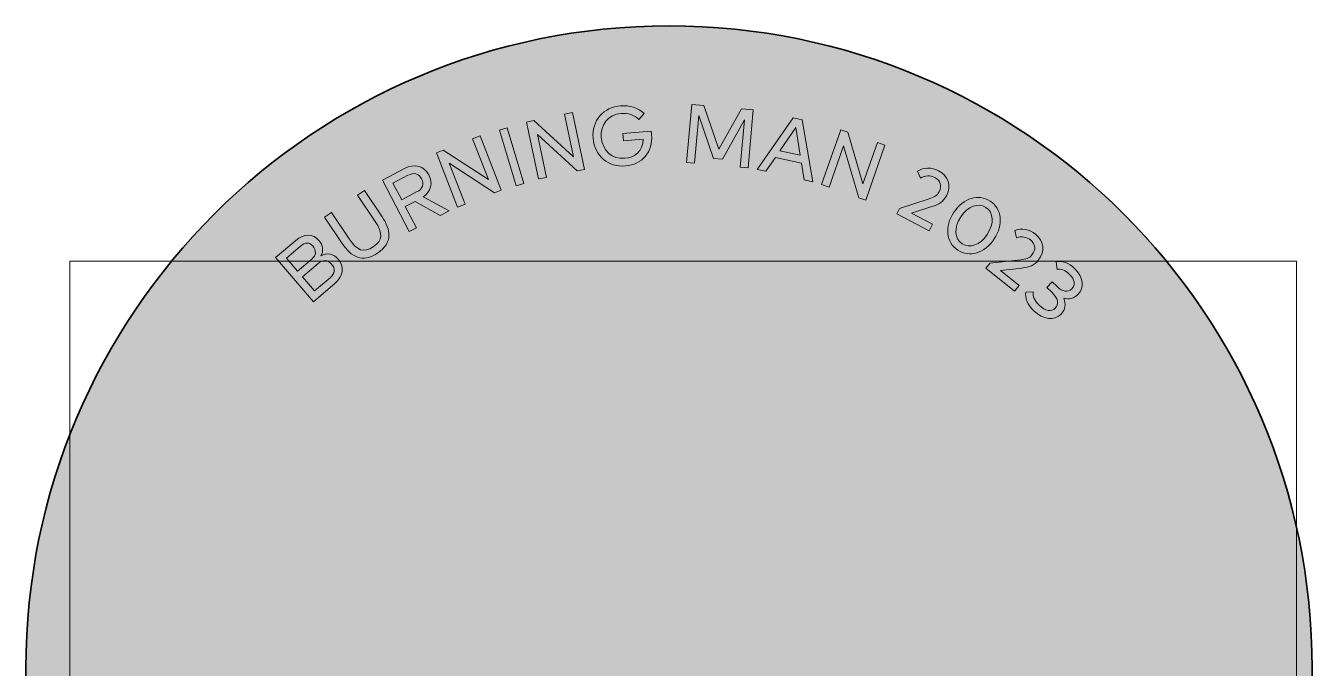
# Model space of a CAD drawing. Header units: millimetres. Extents: x 134.4 to 194.4, y -257.3 to -197.3.
# Drawn here: x 134.4 to 194.4, y -227.3 to -197.3 of the extents above; entities that cross this region are included whole.
import ezdxf

# ---------------------------------------------------------------- set-up
doc = ezdxf.new("R2010")
doc.units = ezdxf.units.MM
doc.header["$MEASUREMENT"] = 0
doc.layers.add('Layer 1', color=7, linetype='Continuous', lineweight=0)
picture_1 = doc.add_image_def('image1.png', size_in_pixel=(2001, 1330))

# ---------------------------------------------------------------- blocks, each defined once
blk = doc.blocks.new('Block_3')
at = {"layer": 'Layer 1'}
h = blk.add_hatch(color=250, dxfattribs=at)
h.dxf.hatch_style = 2
edge = h.paths.add_edge_path()
edge.add_spline(control_points=[(163.622, -202.346), (163.692, -203.169), (163.176, -203.742), (162.41, -203.807), (161.607, -203.875), (160.962, -203.35), (160.892, -202.519), (160.82, -201.673), (161.395, -201.067), (162.172, -201.001), (162.597, -200.965), (163.005, -201.094), (163.273, -201.363), (163.273, -201.363), (163.029, -201.645), (163.029, -201.645), (162.811, -201.418), (162.515, -201.33), (162.202, -201.357), (161.596, -201.408), (161.226, -201.872), (161.278, -202.486), (161.331, -203.105), (161.778, -203.503), (162.376, -203.452), (162.836, -203.413), (163.209, -203.128), (163.232, -202.565), (163.232, -202.565), (162.316, -202.643), (162.316, -202.643), (162.316, -202.643), (162.286, -202.296), (162.286, -202.296), (162.286, -202.296), (163.596, -202.184), (163.596, -202.184), (163.608, -202.226), (163.613, -202.249), (163.622, -202.346)], knot_values=[0, 0, 0, 0, 1, 1, 1, 2, 2, 2, 3, 3, 3, 4, 4, 4, 5, 5, 5, 6, 6, 6, 7, 7, 7, 8, 8, 8, 9, 9, 9, 10, 10, 10, 11, 11, 11, 12, 12, 12, 13, 13, 13, 13], degree=3, periodic=0)
h = blk.add_hatch(color=250, dxfattribs=at)
h.dxf.hatch_style = 2
edge = h.paths.add_edge_path()
edge.add_spline(control_points=[(168.127, -203.896), (168.127, -203.896), (167.756, -203.863), (167.756, -203.863), (167.756, -203.863), (167.953, -201.648), (167.953, -201.648), (167.953, -201.648), (166.924, -203.492), (166.924, -203.492), (166.924, -203.492), (166.515, -203.456), (166.515, -203.456), (166.515, -203.456), (165.828, -201.459), (165.828, -201.459), (165.828, -201.459), (165.63, -203.673), (165.63, -203.673), (165.63, -203.673), (165.259, -203.64), (165.259, -203.64), (165.259, -203.64), (165.5, -200.935), (165.5, -200.935), (165.5, -200.935), (166.057, -200.984), (166.057, -200.984), (166.057, -200.984), (166.759, -203.026), (166.759, -203.026), (166.759, -203.026), (167.812, -201.141), (167.812, -201.141), (167.812, -201.141), (168.368, -201.19), (168.368, -201.19), (168.368, -201.19), (168.127, -203.896), (168.127, -203.896)], knot_values=[0, 0, 0, 0, 1, 1, 1, 2, 2, 2, 3, 3, 3, 4, 4, 4, 5, 5, 5, 6, 6, 6, 7, 7, 7, 8, 8, 8, 9, 9, 9, 10, 10, 10, 11, 11, 11, 12, 12, 12, 13, 13, 13, 13], degree=3, periodic=0)
h = blk.add_hatch(color=250, dxfattribs=at)
h.dxf.hatch_style = 2
edge = h.paths.add_edge_path()
edge.add_spline(control_points=[(159.931, -201.309), (159.931, -201.309), (160.488, -203.97), (160.488, -203.97), (160.488, -203.97), (160.158, -204.039), (160.158, -204.039), (160.158, -204.039), (158.297, -202.338), (158.297, -202.338), (158.297, -202.338), (158.717, -204.341), (158.717, -204.341), (158.717, -204.341), (158.352, -204.417), (158.352, -204.417), (158.352, -204.417), (157.795, -201.757), (157.795, -201.757), (157.795, -201.757), (158.125, -201.688), (158.125, -201.688), (158.125, -201.688), (159.985, -203.388), (159.985, -203.388), (159.985, -203.388), (159.566, -201.386), (159.566, -201.386), (159.566, -201.386), (159.931, -201.309), (159.931, -201.309)], knot_values=[0, 0, 0, 0, 1, 1, 1, 2, 2, 2, 3, 3, 3, 4, 4, 4, 5, 5, 5, 6, 6, 6, 7, 7, 7, 8, 8, 8, 9, 9, 9, 10, 10, 10, 10], degree=3, periodic=0)
h = blk.add_hatch(color=250, dxfattribs=at)
h.dxf.hatch_style = 2
edge = h.paths.add_edge_path()
edge.add_spline(control_points=[(170.552, -203.311), (170.552, -203.311), (170.347, -202.02), (170.347, -202.02), (170.347, -202.02), (169.609, -203.1), (169.609, -203.1), (169.609, -203.1), (170.552, -203.311), (170.552, -203.311)], knot_values=[0, 0, 0, 0, 1, 1, 1, 2, 2, 2, 3, 3, 3, 3], degree=3, periodic=0)
edge = h.paths.add_edge_path()
edge.add_spline(control_points=[(170.612, -203.682), (170.612, -203.682), (169.396, -203.411), (169.396, -203.411), (169.396, -203.411), (168.953, -204.06), (168.953, -204.06), (168.953, -204.06), (168.548, -203.97), (168.548, -203.97), (168.548, -203.97), (170.23, -201.56), (170.23, -201.56), (170.23, -201.56), (170.644, -201.652), (170.644, -201.652), (170.644, -201.652), (171.143, -204.549), (171.143, -204.549), (171.143, -204.549), (170.738, -204.458), (170.738, -204.458), (170.738, -204.458), (170.612, -203.682), (170.612, -203.682)], knot_values=[0, 0, 0, 0, 1, 1, 1, 2, 2, 2, 3, 3, 3, 4, 4, 4, 5, 5, 5, 6, 6, 6, 7, 7, 7, 8, 8, 8, 8], degree=3, periodic=0)
h = blk.add_hatch(color=250, dxfattribs=at)
h.dxf.hatch_style = 2
edge = h.paths.add_edge_path()
edge.add_spline(control_points=[(157.66, -204.63), (157.66, -204.63), (157.303, -204.737), (157.303, -204.737), (157.303, -204.737), (156.527, -202.133), (156.527, -202.133), (156.527, -202.133), (156.883, -202.027), (156.883, -202.027), (156.883, -202.027), (157.66, -204.63), (157.66, -204.63)], knot_values=[0, 0, 0, 0, 1, 1, 1, 2, 2, 2, 3, 3, 3, 4, 4, 4, 4], degree=3, periodic=0)
h = blk.add_hatch(color=250, dxfattribs=at)
h.dxf.hatch_style = 2
edge = h.paths.add_edge_path()
edge.add_spline(control_points=[(174.509, -202.84), (174.509, -202.84), (173.612, -205.402), (173.612, -205.402), (173.612, -205.402), (173.294, -205.291), (173.294, -205.291), (173.294, -205.291), (172.582, -202.876), (172.582, -202.876), (172.582, -202.876), (171.907, -204.805), (171.907, -204.805), (171.907, -204.805), (171.555, -204.682), (171.555, -204.682), (171.555, -204.682), (172.452, -202.12), (172.452, -202.12), (172.452, -202.12), (172.771, -202.231), (172.771, -202.231), (172.771, -202.231), (173.483, -204.646), (173.483, -204.646), (173.483, -204.646), (174.158, -202.717), (174.158, -202.717), (174.158, -202.717), (174.509, -202.84), (174.509, -202.84)], knot_values=[0, 0, 0, 0, 1, 1, 1, 2, 2, 2, 3, 3, 3, 4, 4, 4, 5, 5, 5, 6, 6, 6, 7, 7, 7, 8, 8, 8, 9, 9, 9, 10, 10, 10, 10], degree=3, periodic=0)
h = blk.add_hatch(color=250, dxfattribs=at)
h.dxf.hatch_style = 2
edge = h.paths.add_edge_path()
edge.add_spline(control_points=[(155.62, -202.403), (155.62, -202.403), (156.607, -204.935), (156.607, -204.935), (156.607, -204.935), (156.293, -205.058), (156.293, -205.058), (156.293, -205.058), (154.178, -203.686), (154.178, -203.686), (154.178, -203.686), (154.922, -205.592), (154.922, -205.592), (154.922, -205.592), (154.575, -205.728), (154.575, -205.728), (154.575, -205.728), (153.587, -203.196), (153.587, -203.196), (153.587, -203.196), (153.902, -203.073), (153.902, -203.073), (153.902, -203.073), (156.016, -204.445), (156.016, -204.445), (156.016, -204.445), (155.273, -202.538), (155.273, -202.538), (155.273, -202.538), (155.62, -202.403), (155.62, -202.403)], knot_values=[0, 0, 0, 0, 1, 1, 1, 2, 2, 2, 3, 3, 3, 4, 4, 4, 5, 5, 5, 6, 6, 6, 7, 7, 7, 8, 8, 8, 9, 9, 9, 10, 10, 10, 10], degree=3, periodic=0)
h = blk.add_hatch(color=250, dxfattribs=at)
h.dxf.hatch_style = 2
edge = h.paths.add_edge_path()
edge.add_spline(control_points=[(151.965, -205.389), (151.965, -205.389), (152.663, -205.024), (152.663, -205.024), (152.945, -204.876), (153.021, -204.661), (152.89, -204.41), (152.759, -204.159), (152.539, -204.099), (152.257, -204.246), (152.257, -204.246), (151.558, -204.611), (151.558, -204.611), (151.558, -204.611), (151.965, -205.389), (151.965, -205.389)], knot_values=[0, 0, 0, 0, 1, 1, 1, 2, 2, 2, 3, 3, 3, 4, 4, 4, 5, 5, 5, 5], degree=3, periodic=0)
edge = h.paths.add_edge_path()
edge.add_spline(control_points=[(152.588, -205.466), (152.588, -205.466), (152.13, -205.705), (152.13, -205.705), (152.13, -205.705), (152.651, -206.703), (152.651, -206.703), (152.651, -206.703), (152.321, -206.875), (152.321, -206.875), (152.321, -206.875), (151.063, -204.467), (151.063, -204.467), (151.063, -204.467), (152.091, -203.93), (152.091, -203.93), (152.573, -203.678), (153.016, -203.814), (153.234, -204.23), (153.43, -204.606), (153.334, -205.001), (152.964, -205.256), (152.964, -205.256), (154.175, -205.906), (154.175, -205.906), (154.175, -205.906), (153.756, -206.126), (153.756, -206.126), (153.756, -206.126), (152.588, -205.466), (152.588, -205.466)], knot_values=[0, 0, 0, 0, 1, 1, 1, 2, 2, 2, 3, 3, 3, 4, 4, 4, 5, 5, 5, 6, 6, 6, 7, 7, 7, 8, 8, 8, 9, 9, 9, 10, 10, 10, 10], degree=3, periodic=0)
h = blk.add_hatch(color=250, dxfattribs=at)
h.dxf.hatch_style = 2
edge = h.paths.add_edge_path()
edge.add_spline(control_points=[(176.735, -206.531), (176.735, -206.531), (176.573, -206.841), (176.573, -206.841), (176.573, -206.841), (175.056, -206.048), (175.056, -206.048), (175.056, -206.048), (175.188, -205.797), (175.188, -205.797), (175.188, -205.797), (175.186, -205.792), (175.186, -205.792), (175.186, -205.792), (176.567, -205.345), (176.567, -205.345), (176.799, -205.269), (176.938, -205.205), (177.038, -205.013), (177.179, -204.744), (177.107, -204.488), (176.835, -204.346), (176.622, -204.234), (176.385, -204.251), (176.169, -204.379), (176.169, -204.379), (176.03, -204.052), (176.03, -204.052), (176.328, -203.866), (176.694, -203.869), (177.011, -204.035), (177.444, -204.261), (177.632, -204.714), (177.377, -205.203), (177.235, -205.474), (177.038, -205.6), (176.696, -205.71), (176.696, -205.71), (175.748, -206.015), (175.748, -206.015), (175.748, -206.015), (176.735, -206.531), (176.735, -206.531)], knot_values=[0, 0, 0, 0, 1, 1, 1, 2, 2, 2, 3, 3, 3, 4, 4, 4, 5, 5, 5, 6, 6, 6, 7, 7, 7, 8, 8, 8, 9, 9, 9, 10, 10, 10, 11, 11, 11, 12, 12, 12, 13, 13, 13, 14, 14, 14, 14], degree=3, periodic=0)
h = blk.add_hatch(color=250, dxfattribs=at)
h.dxf.hatch_style = 2
edge = h.paths.add_edge_path()
edge.add_spline(control_points=[(149.188, -207.433), (149.188, -207.433), (148.362, -206.207), (148.362, -206.207), (148.362, -206.207), (148.684, -205.989), (148.684, -205.989), (148.684, -205.989), (149.51, -207.216), (149.51, -207.216), (149.888, -207.776), (150.198, -207.876), (150.64, -207.579), (151.077, -207.283), (151.109, -206.962), (150.727, -206.396), (150.727, -206.396), (149.901, -205.17), (149.901, -205.17), (149.901, -205.17), (150.223, -204.953), (150.223, -204.953), (150.223, -204.953), (151.049, -206.179), (151.049, -206.179), (151.463, -206.794), (151.56, -207.389), (150.839, -207.875), (150.128, -208.354), (149.612, -208.061), (149.188, -207.433)], knot_values=[0, 0, 0, 0, 1, 1, 1, 2, 2, 2, 3, 3, 3, 4, 4, 4, 5, 5, 5, 6, 6, 6, 7, 7, 7, 8, 8, 8, 9, 9, 9, 10, 10, 10, 10], degree=3, periodic=0)
h = blk.add_hatch(color=250, dxfattribs=at)
h.dxf.hatch_style = 2
edge = h.paths.add_edge_path()
edge.add_spline(control_points=[(179.284, -207.003), (179.615, -206.501), (179.579, -205.984), (179.22, -205.747), (178.866, -205.514), (178.379, -205.681), (178.046, -206.187), (177.713, -206.692), (177.751, -207.206), (178.104, -207.439), (178.464, -207.676), (178.953, -207.505), (179.284, -207.003)], knot_values=[0, 0, 0, 0, 1, 1, 1, 2, 2, 2, 3, 3, 3, 4, 4, 4, 4], degree=3, periodic=0)
edge = h.paths.add_edge_path()
edge.add_spline(control_points=[(177.722, -205.973), (178.169, -205.296), (178.878, -205.094), (179.416, -205.449), (179.961, -205.808), (180.052, -206.543), (179.608, -207.217), (179.164, -207.891), (178.452, -208.095), (177.907, -207.737), (177.369, -207.382), (177.275, -206.65), (177.722, -205.973)], knot_values=[0, 0, 0, 0, 1, 1, 1, 2, 2, 2, 3, 3, 3, 4, 4, 4, 4], degree=3, periodic=0)
h = blk.add_hatch(color=250, dxfattribs=at)
h.dxf.hatch_style = 2
edge = h.paths.add_edge_path()
edge.add_spline(control_points=[(148.697, -208.397), (148.518, -208.187), (148.296, -208.172), (148.063, -208.371), (148.063, -208.371), (147.338, -208.989), (147.338, -208.989), (147.338, -208.989), (147.9, -209.647), (147.9, -209.647), (147.9, -209.647), (148.625, -209.03), (148.625, -209.03), (148.858, -208.831), (148.876, -208.607), (148.697, -208.397)], knot_values=[0, 0, 0, 0, 1, 1, 1, 2, 2, 2, 3, 3, 3, 4, 4, 4, 5, 5, 5, 5], degree=3, periodic=0)
edge = h.paths.add_edge_path()
edge.add_spline(control_points=[(146.59, -208.111), (146.59, -208.111), (147.112, -208.723), (147.112, -208.723), (147.112, -208.723), (147.768, -208.163), (147.768, -208.163), (147.986, -207.977), (147.993, -207.757), (147.812, -207.544), (147.663, -207.37), (147.465, -207.365), (147.246, -207.552), (147.246, -207.552), (146.59, -208.111), (146.59, -208.111)], knot_values=[0, 0, 0, 0, 1, 1, 1, 2, 2, 2, 3, 3, 3, 4, 4, 4, 5, 5, 5, 5], degree=3, periodic=0)
edge = h.paths.add_edge_path()
edge.add_spline(control_points=[(149.002, -208.157), (149.287, -208.491), (149.253, -208.954), (148.851, -209.296), (148.851, -209.296), (147.844, -210.155), (147.844, -210.155), (147.844, -210.155), (146.08, -208.087), (146.08, -208.087), (146.08, -208.087), (147.02, -207.286), (147.02, -207.286), (147.41, -206.953), (147.835, -206.973), (148.107, -207.292), (148.296, -207.514), (148.33, -207.781), (148.196, -208.013), (148.485, -207.843), (148.781, -207.897), (149.002, -208.157)], knot_values=[0, 0, 0, 0, 1, 1, 1, 2, 2, 2, 3, 3, 3, 4, 4, 4, 5, 5, 5, 6, 6, 6, 7, 7, 7, 7], degree=3, periodic=0)
h = blk.add_hatch(color=250, dxfattribs=at)
h.dxf.hatch_style = 2
edge = h.paths.add_edge_path()
edge.add_spline(control_points=[(180.77, -209.388), (180.77, -209.388), (180.55, -209.659), (180.55, -209.659), (180.55, -209.659), (179.221, -208.581), (179.221, -208.581), (179.221, -208.581), (179.399, -208.361), (179.399, -208.361), (179.399, -208.361), (179.399, -208.356), (179.399, -208.356), (179.399, -208.356), (180.841, -208.191), (180.841, -208.191), (181.084, -208.163), (181.232, -208.129), (181.368, -207.96), (181.559, -207.724), (181.54, -207.459), (181.302, -207.266), (181.115, -207.114), (180.88, -207.084), (180.643, -207.166), (180.643, -207.166), (180.571, -206.818), (180.571, -206.818), (180.9, -206.695), (181.258, -206.771), (181.536, -206.996), (181.915, -207.304), (182.01, -207.785), (181.663, -208.213), (181.47, -208.451), (181.252, -208.535), (180.895, -208.575), (180.895, -208.575), (179.905, -208.686), (179.905, -208.686), (179.905, -208.686), (180.77, -209.388), (180.77, -209.388)], knot_values=[0, 0, 0, 0, 1, 1, 1, 2, 2, 2, 3, 3, 3, 4, 4, 4, 5, 5, 5, 6, 6, 6, 7, 7, 7, 8, 8, 8, 9, 9, 9, 10, 10, 10, 11, 11, 11, 12, 12, 12, 13, 13, 13, 14, 14, 14, 14], degree=3, periodic=0)
h = blk.add_hatch(color=250, dxfattribs=at)
h.dxf.hatch_style = 2
edge = h.paths.add_edge_path()
edge.add_spline(control_points=[(182.728, -210.724), (182.408, -211.053), (181.886, -210.994), (181.455, -210.574), (181.162, -210.29), (181.045, -209.97), (181.075, -209.706), (181.075, -209.706), (181.429, -209.693), (181.429, -209.693), (181.409, -209.886), (181.475, -210.096), (181.701, -210.316), (181.988, -210.595), (182.273, -210.635), (182.455, -210.448), (182.633, -210.265), (182.586, -209.985), (182.299, -209.706), (182.299, -209.706), (182.065, -209.479), (182.065, -209.479), (182.065, -209.479), (182.314, -209.223), (182.314, -209.223), (182.314, -209.223), (182.54, -209.442), (182.54, -209.442), (182.791, -209.686), (183.047, -209.734), (183.228, -209.548), (183.393, -209.378), (183.384, -209.126), (183.109, -208.858), (182.905, -208.66), (182.712, -208.602), (182.537, -208.643), (182.537, -208.643), (182.499, -208.286), (182.499, -208.286), (182.773, -208.228), (183.088, -208.339), (183.358, -208.602), (183.758, -208.991), (183.828, -209.487), (183.512, -209.813), (183.33, -210), (183.095, -210.052), (182.855, -209.987), (182.96, -210.252), (182.928, -210.518), (182.728, -210.724)], knot_values=[0, 0, 0, 0, 1, 1, 1, 2, 2, 2, 3, 3, 3, 4, 4, 4, 5, 5, 5, 6, 6, 6, 7, 7, 7, 8, 8, 8, 9, 9, 9, 10, 10, 10, 11, 11, 11, 12, 12, 12, 13, 13, 13, 14, 14, 14, 15, 15, 15, 16, 16, 16, 17, 17, 17, 17], degree=3, periodic=0)
for points, knots in [([(163.622, -202.346), (163.692, -203.169), (163.176, -203.742), (162.41, -203.807), (161.607, -203.875), (160.962, -203.35), (160.892, -202.519), (160.82, -201.673), (161.395, -201.067), (162.172, -201.001), (162.597, -200.965), (163.005, -201.094), (163.273, -201.363), (163.273, -201.363), (163.029, -201.645), (163.029, -201.645), (162.811, -201.418), (162.515, -201.33), (162.202, -201.357), (161.596, -201.408), (161.226, -201.872), (161.278, -202.486), (161.331, -203.105), (161.778, -203.503), (162.376, -203.452), (162.836, -203.413), (163.209, -203.128), (163.232, -202.565), (163.232, -202.565), (162.316, -202.643), (162.316, -202.643), (162.316, -202.643), (162.286, -202.296), (162.286, -202.296), (162.286, -202.296), (163.596, -202.184), (163.596, -202.184), (163.608, -202.226), (163.613, -202.249), (163.622, -202.346)], [0, 0, 0, 0, 1, 1, 1, 2, 2, 2, 3, 3, 3, 4, 4, 4, 5, 5, 5, 6, 6, 6, 7, 7, 7, 8, 8, 8, 9, 9, 9, 10, 10, 10, 11, 11, 11, 12, 12, 12, 13, 13, 13, 13]), ([(168.127, -203.896), (168.127, -203.896), (167.756, -203.863), (167.756, -203.863), (167.756, -203.863), (167.953, -201.648), (167.953, -201.648), (167.953, -201.648), (166.924, -203.492), (166.924, -203.492), (166.924, -203.492), (166.515, -203.456), (166.515, -203.456), (166.515, -203.456), (165.828, -201.459), (165.828, -201.459), (165.828, -201.459), (165.63, -203.673), (165.63, -203.673), (165.63, -203.673), (165.259, -203.64), (165.259, -203.64), (165.259, -203.64), (165.5, -200.935), (165.5, -200.935), (165.5, -200.935), (166.057, -200.984), (166.057, -200.984), (166.057, -200.984), (166.759, -203.026), (166.759, -203.026), (166.759, -203.026), (167.812, -201.141), (167.812, -201.141), (167.812, -201.141), (168.368, -201.19), (168.368, -201.19), (168.368, -201.19), (168.127, -203.896), (168.127, -203.896)], [0, 0, 0, 0, 1, 1, 1, 2, 2, 2, 3, 3, 3, 4, 4, 4, 5, 5, 5, 6, 6, 6, 7, 7, 7, 8, 8, 8, 9, 9, 9, 10, 10, 10, 11, 11, 11, 12, 12, 12, 13, 13, 13, 13]), ([(159.931, -201.309), (159.931, -201.309), (160.488, -203.97), (160.488, -203.97), (160.488, -203.97), (160.158, -204.039), (160.158, -204.039), (160.158, -204.039), (158.297, -202.338), (158.297, -202.338), (158.297, -202.338), (158.717, -204.341), (158.717, -204.341), (158.717, -204.341), (158.352, -204.417), (158.352, -204.417), (158.352, -204.417), (157.795, -201.757), (157.795, -201.757), (157.795, -201.757), (158.125, -201.688), (158.125, -201.688), (158.125, -201.688), (159.985, -203.388), (159.985, -203.388), (159.985, -203.388), (159.566, -201.386), (159.566, -201.386), (159.566, -201.386), (159.931, -201.309), (159.931, -201.309)], [0, 0, 0, 0, 1, 1, 1, 2, 2, 2, 3, 3, 3, 4, 4, 4, 5, 5, 5, 6, 6, 6, 7, 7, 7, 8, 8, 8, 9, 9, 9, 10, 10, 10, 10]), ([(170.612, -203.682), (170.612, -203.682), (169.396, -203.411), (169.396, -203.411), (169.396, -203.411), (168.953, -204.06), (168.953, -204.06), (168.953, -204.06), (168.548, -203.97), (168.548, -203.97), (168.548, -203.97), (170.23, -201.56), (170.23, -201.56), (170.23, -201.56), (170.644, -201.652), (170.644, -201.652), (170.644, -201.652), (171.143, -204.549), (171.143, -204.549), (171.143, -204.549), (170.738, -204.458), (170.738, -204.458), (170.738, -204.458), (170.612, -203.682), (170.612, -203.682)], [0, 0, 0, 0, 1, 1, 1, 2, 2, 2, 3, 3, 3, 4, 4, 4, 5, 5, 5, 6, 6, 6, 7, 7, 7, 8, 8, 8, 8]), ([(157.66, -204.63), (157.66, -204.63), (157.303, -204.737), (157.303, -204.737), (157.303, -204.737), (156.527, -202.133), (156.527, -202.133), (156.527, -202.133), (156.883, -202.027), (156.883, -202.027), (156.883, -202.027), (157.66, -204.63), (157.66, -204.63)], [0, 0, 0, 0, 1, 1, 1, 2, 2, 2, 3, 3, 3, 4, 4, 4, 4]), ([(170.552, -203.311), (170.552, -203.311), (170.347, -202.02), (170.347, -202.02), (170.347, -202.02), (169.609, -203.1), (169.609, -203.1), (169.609, -203.1), (170.552, -203.311), (170.552, -203.311)], [0, 0, 0, 0, 1, 1, 1, 2, 2, 2, 3, 3, 3, 3]), ([(174.509, -202.84), (174.509, -202.84), (173.612, -205.402), (173.612, -205.402), (173.612, -205.402), (173.294, -205.291), (173.294, -205.291), (173.294, -205.291), (172.582, -202.876), (172.582, -202.876), (172.582, -202.876), (171.907, -204.805), (171.907, -204.805), (171.907, -204.805), (171.555, -204.682), (171.555, -204.682), (171.555, -204.682), (172.452, -202.12), (172.452, -202.12), (172.452, -202.12), (172.771, -202.231), (172.771, -202.231), (172.771, -202.231), (173.483, -204.646), (173.483, -204.646), (173.483, -204.646), (174.158, -202.717), (174.158, -202.717), (174.158, -202.717), (174.509, -202.84), (174.509, -202.84)], [0, 0, 0, 0, 1, 1, 1, 2, 2, 2, 3, 3, 3, 4, 4, 4, 5, 5, 5, 6, 6, 6, 7, 7, 7, 8, 8, 8, 9, 9, 9, 10, 10, 10, 10]), ([(155.62, -202.403), (155.62, -202.403), (156.607, -204.935), (156.607, -204.935), (156.607, -204.935), (156.293, -205.058), (156.293, -205.058), (156.293, -205.058), (154.178, -203.686), (154.178, -203.686), (154.178, -203.686), (154.922, -205.592), (154.922, -205.592), (154.922, -205.592), (154.575, -205.728), (154.575, -205.728), (154.575, -205.728), (153.587, -203.196), (153.587, -203.196), (153.587, -203.196), (153.902, -203.073), (153.902, -203.073), (153.902, -203.073), (156.016, -204.445), (156.016, -204.445), (156.016, -204.445), (155.273, -202.538), (155.273, -202.538), (155.273, -202.538), (155.62, -202.403), (155.62, -202.403)], [0, 0, 0, 0, 1, 1, 1, 2, 2, 2, 3, 3, 3, 4, 4, 4, 5, 5, 5, 6, 6, 6, 7, 7, 7, 8, 8, 8, 9, 9, 9, 10, 10, 10, 10]), ([(152.588, -205.466), (152.588, -205.466), (152.13, -205.705), (152.13, -205.705), (152.13, -205.705), (152.651, -206.703), (152.651, -206.703), (152.651, -206.703), (152.321, -206.875), (152.321, -206.875), (152.321, -206.875), (151.063, -204.467), (151.063, -204.467), (151.063, -204.467), (152.091, -203.93), (152.091, -203.93), (152.573, -203.678), (153.016, -203.814), (153.234, -204.23), (153.43, -204.606), (153.334, -205.001), (152.964, -205.256), (152.964, -205.256), (154.175, -205.906), (154.175, -205.906), (154.175, -205.906), (153.756, -206.126), (153.756, -206.126), (153.756, -206.126), (152.588, -205.466), (152.588, -205.466)], [0, 0, 0, 0, 1, 1, 1, 2, 2, 2, 3, 3, 3, 4, 4, 4, 5, 5, 5, 6, 6, 6, 7, 7, 7, 8, 8, 8, 9, 9, 9, 10, 10, 10, 10]), ([(176.735, -206.531), (176.735, -206.531), (176.573, -206.841), (176.573, -206.841), (176.573, -206.841), (175.056, -206.048), (175.056, -206.048), (175.056, -206.048), (175.188, -205.797), (175.188, -205.797), (175.188, -205.797), (175.186, -205.792), (175.186, -205.792), (175.186, -205.792), (176.567, -205.345), (176.567, -205.345), (176.799, -205.269), (176.938, -205.205), (177.038, -205.013), (177.179, -204.744), (177.107, -204.488), (176.835, -204.346), (176.622, -204.234), (176.385, -204.251), (176.169, -204.379), (176.169, -204.379), (176.03, -204.052), (176.03, -204.052), (176.328, -203.866), (176.694, -203.869), (177.011, -204.035), (177.444, -204.261), (177.632, -204.714), (177.377, -205.203), (177.235, -205.474), (177.038, -205.6), (176.696, -205.71), (176.696, -205.71), (175.748, -206.015), (175.748, -206.015), (175.748, -206.015), (176.735, -206.531), (176.735, -206.531)], [0, 0, 0, 0, 1, 1, 1, 2, 2, 2, 3, 3, 3, 4, 4, 4, 5, 5, 5, 6, 6, 6, 7, 7, 7, 8, 8, 8, 9, 9, 9, 10, 10, 10, 11, 11, 11, 12, 12, 12, 13, 13, 13, 14, 14, 14, 14]), ([(151.965, -205.389), (151.965, -205.389), (152.663, -205.024), (152.663, -205.024), (152.945, -204.876), (153.021, -204.661), (152.89, -204.41), (152.759, -204.159), (152.539, -204.099), (152.257, -204.246), (152.257, -204.246), (151.558, -204.611), (151.558, -204.611), (151.558, -204.611), (151.965, -205.389), (151.965, -205.389)], [0, 0, 0, 0, 1, 1, 1, 2, 2, 2, 3, 3, 3, 4, 4, 4, 5, 5, 5, 5]), ([(149.188, -207.433), (149.188, -207.433), (148.362, -206.207), (148.362, -206.207), (148.362, -206.207), (148.684, -205.989), (148.684, -205.989), (148.684, -205.989), (149.51, -207.216), (149.51, -207.216), (149.888, -207.776), (150.198, -207.876), (150.64, -207.579), (151.077, -207.283), (151.109, -206.962), (150.727, -206.396), (150.727, -206.396), (149.901, -205.17), (149.901, -205.17), (149.901, -205.17), (150.223, -204.953), (150.223, -204.953), (150.223, -204.953), (151.049, -206.179), (151.049, -206.179), (151.463, -206.794), (151.56, -207.389), (150.839, -207.875), (150.128, -208.354), (149.612, -208.061), (149.188, -207.433)], [0, 0, 0, 0, 1, 1, 1, 2, 2, 2, 3, 3, 3, 4, 4, 4, 5, 5, 5, 6, 6, 6, 7, 7, 7, 8, 8, 8, 9, 9, 9, 10, 10, 10, 10]), ([(177.722, -205.973), (178.169, -205.296), (178.878, -205.094), (179.416, -205.449), (179.961, -205.808), (180.052, -206.543), (179.608, -207.217), (179.164, -207.891), (178.452, -208.095), (177.907, -207.737), (177.369, -207.382), (177.275, -206.65), (177.722, -205.973)], [0, 0, 0, 0, 1, 1, 1, 2, 2, 2, 3, 3, 3, 4, 4, 4, 4]), ([(179.284, -207.003), (179.615, -206.501), (179.579, -205.984), (179.22, -205.747), (178.866, -205.514), (178.379, -205.681), (178.046, -206.187), (177.713, -206.692), (177.751, -207.206), (178.104, -207.439), (178.464, -207.676), (178.953, -207.505), (179.284, -207.003)], [0, 0, 0, 0, 1, 1, 1, 2, 2, 2, 3, 3, 3, 4, 4, 4, 4]), ([(149.002, -208.157), (149.287, -208.491), (149.253, -208.954), (148.851, -209.296), (148.851, -209.296), (147.844, -210.155), (147.844, -210.155), (147.844, -210.155), (146.08, -208.087), (146.08, -208.087), (146.08, -208.087), (147.02, -207.286), (147.02, -207.286), (147.41, -206.953), (147.835, -206.973), (148.107, -207.292), (148.296, -207.514), (148.33, -207.781), (148.196, -208.013), (148.485, -207.843), (148.781, -207.897), (149.002, -208.157)], [0, 0, 0, 0, 1, 1, 1, 2, 2, 2, 3, 3, 3, 4, 4, 4, 5, 5, 5, 6, 6, 6, 7, 7, 7, 7]), ([(180.77, -209.388), (180.77, -209.388), (180.55, -209.659), (180.55, -209.659), (180.55, -209.659), (179.221, -208.581), (179.221, -208.581), (179.221, -208.581), (179.399, -208.361), (179.399, -208.361), (179.399, -208.361), (179.399, -208.356), (179.399, -208.356), (179.399, -208.356), (180.841, -208.191), (180.841, -208.191), (181.084, -208.163), (181.232, -208.129), (181.368, -207.96), (181.559, -207.724), (181.54, -207.459), (181.302, -207.266), (181.115, -207.114), (180.88, -207.084), (180.643, -207.166), (180.643, -207.166), (180.571, -206.818), (180.571, -206.818), (180.9, -206.695), (181.258, -206.771), (181.536, -206.996), (181.915, -207.304), (182.01, -207.785), (181.663, -208.213), (181.47, -208.451), (181.252, -208.535), (180.895, -208.575), (180.895, -208.575), (179.905, -208.686), (179.905, -208.686), (179.905, -208.686), (180.77, -209.388), (180.77, -209.388)], [0, 0, 0, 0, 1, 1, 1, 2, 2, 2, 3, 3, 3, 4, 4, 4, 5, 5, 5, 6, 6, 6, 7, 7, 7, 8, 8, 8, 9, 9, 9, 10, 10, 10, 11, 11, 11, 12, 12, 12, 13, 13, 13, 14, 14, 14, 14]), ([(146.59, -208.111), (146.59, -208.111), (147.112, -208.723), (147.112, -208.723), (147.112, -208.723), (147.768, -208.163), (147.768, -208.163), (147.986, -207.977), (147.993, -207.757), (147.812, -207.544), (147.663, -207.37), (147.465, -207.365), (147.246, -207.552), (147.246, -207.552), (146.59, -208.111), (146.59, -208.111)], [0, 0, 0, 0, 1, 1, 1, 2, 2, 2, 3, 3, 3, 4, 4, 4, 5, 5, 5, 5]), ([(148.697, -208.397), (148.518, -208.187), (148.296, -208.172), (148.063, -208.371), (148.063, -208.371), (147.338, -208.989), (147.338, -208.989), (147.338, -208.989), (147.9, -209.647), (147.9, -209.647), (147.9, -209.647), (148.625, -209.03), (148.625, -209.03), (148.858, -208.831), (148.876, -208.607), (148.697, -208.397)], [0, 0, 0, 0, 1, 1, 1, 2, 2, 2, 3, 3, 3, 4, 4, 4, 5, 5, 5, 5]), ([(182.728, -210.724), (182.408, -211.053), (181.886, -210.994), (181.455, -210.574), (181.162, -210.29), (181.045, -209.97), (181.075, -209.706), (181.075, -209.706), (181.429, -209.693), (181.429, -209.693), (181.409, -209.886), (181.475, -210.096), (181.701, -210.316), (181.988, -210.595), (182.273, -210.635), (182.455, -210.448), (182.633, -210.265), (182.586, -209.985), (182.299, -209.706), (182.299, -209.706), (182.065, -209.479), (182.065, -209.479), (182.065, -209.479), (182.314, -209.223), (182.314, -209.223), (182.314, -209.223), (182.54, -209.442), (182.54, -209.442), (182.791, -209.686), (183.047, -209.734), (183.228, -209.548), (183.393, -209.378), (183.384, -209.126), (183.109, -208.858), (182.905, -208.66), (182.712, -208.602), (182.537, -208.643), (182.537, -208.643), (182.499, -208.286), (182.499, -208.286), (182.773, -208.228), (183.088, -208.339), (183.358, -208.602), (183.758, -208.991), (183.828, -209.487), (183.512, -209.813), (183.33, -210), (183.095, -210.052), (182.855, -209.987), (182.96, -210.252), (182.928, -210.518), (182.728, -210.724)], [0, 0, 0, 0, 1, 1, 1, 2, 2, 2, 3, 3, 3, 4, 4, 4, 5, 5, 5, 6, 6, 6, 7, 7, 7, 8, 8, 8, 9, 9, 9, 10, 10, 10, 11, 11, 11, 12, 12, 12, 13, 13, 13, 14, 14, 14, 15, 15, 15, 16, 16, 16, 17, 17, 17, 17])]:
    blk.add_open_spline(points, degree=3, knots=knots, dxfattribs=at)
blk = doc.blocks.new('Block_2')
at = {"layer": 'Layer 1'}
blk.add_blockref('Block_3', (0, 0), dxfattribs=at)

msp = doc.modelspace()

# ---------------------------------------------------------------- hatches: boundary and pattern name
at = {"layer": 'Layer 1'}
h = msp.add_hatch(color=7, dxfattribs=at)
h.dxf.hatch_style = 2
edge = h.paths.add_edge_path()
edge.add_arc((164.435, -227.268), 30, 0, 360)

# ---------------------------------------------------------------- linework, layer by layer
at = {"layer": 'Layer 1', "color": 250, "lineweight": 35}
msp.add_circle((164.435, -227.268), 30, dxfattribs=at)

# ---------------------------------------------------------------- block references
at = {"layer": 'Layer 1'}
msp.add_blockref('Block_2', (0, 0), dxfattribs=at)

# ---------------------------------------------------------------- pictures from other files: only their frames are drawn
image = msp.add_image(picture_1, insert=(136.477, -246.286), size_in_units=(57.224, 38.035), dxfattribs=at)

doc.saveas('drawing.dxf')
